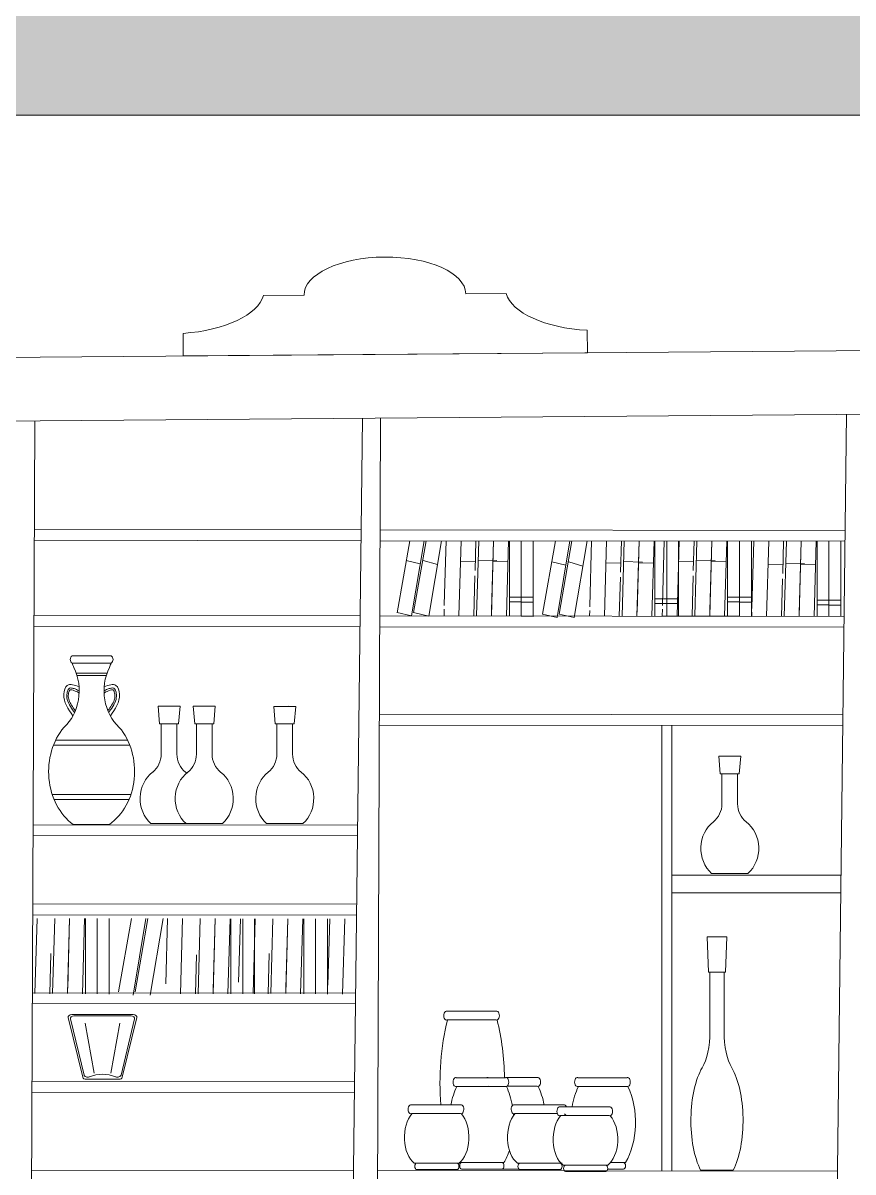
# Model space of a CAD drawing. Header units: centimetres. Extents: x 2280 to 32242, y -4577 to 2534.
# Drawn here: x 26258.1 to 26369, y -2954.7 to -2801.2 of the extents above; entities that cross this region are included whole.
import ezdxf

# ---------------------------------------------------------------- set-up
doc = ezdxf.new("R2010")
doc.units = ezdxf.units.CM
doc.layers.get('0').update_dxf_attribs({"lineweight": 15})
doc.layers.add('dim', color=40, linetype='Continuous', lineweight=0)
doc.layers.add('obiekty', color=22, linetype='Continuous', lineweight=5)

# ---------------------------------------------------------------- blocks, each defined once
blk = doc.blocks.new('ARCH_front_067')
for p, q in [((0.32, 0.512), (0.48, 0.512)), ((1.28, 0.512), (1.12, 0.512)), ((0, 0.192), (0, 0)), ((1.6, 0), (1.6, 0.192)), ((0, 0), (1.6, 0))]:
    blk.add_line(p, q)
for centre, radius, start, end in [((0.8, 0.512), 0.32, 0, 180), ((-0.0491, 0.5611), 0.3723, 277.5743, 352.4257), ((1.6491, 0.5611), 0.3723, 187.5743, 262.4257)]:
    blk.add_arc(centre, radius, start, end)
blk = doc.blocks.new('OBJE_bar_011')
for p, q in [((-0.0255, 0.2436), (-0.0218, 0.207)), ((-0.0218, 0.2436), (-0.0255, 0.2436)), ((-0.0218, 0.2436), (-0.0255, 0.2436)), ((-0.0218, 0.2436), (0.0019, 0.2436)), ((0.0218, 0.2436), (-0.0019, 0.2436)), ((0.0083, 0.2442), (0.0082, 0.2436)), ((0.0083, 0.2442), (0.0082, 0.2436)), ((0.0255, 0.2436), (0.0218, 0.207)), ((0.0218, 0.2436), (0.0255, 0.2436)), ((0.0218, 0.2436), (0.0255, 0.2436)), ((-0.0181, 0.207), (-0.0218, 0.207)), ((-0.0181, 0.207), (-0.0218, 0.207)), ((0, 0.207), (-0.0181, 0.207)), ((-0.0181, 0.207), (-0.0181, 0.1446)), ((0, 0.207), (0.0181, 0.207)), ((0.0181, 0.207), (0.0218, 0.207)), ((0.0181, 0.207), (0.0181, 0.1446)), ((0.0181, 0.207), (0.0218, 0.207)), ((0.0419, 0), (-0.0419, 0))]:
    blk.add_line(p, q)
for centre, radius, start, end in [((-0.0636, 0.1446), 0.0455, 304.4798, 0), ((0.0636, 0.1446), 0.0455, 180, 235.5202), ((0, 0.052), 0.0668, 124.4798, 231.1317), ((0, 0.052), 0.0668, 308.8683, 55.5202)]:
    blk.add_arc(centre, radius, start, end)
blk = doc.blocks.new('OBJE_bar_032')
for p, q in [((-0.0419, 0.3006), (0.0436, 0.3006)), ((-0.0419, 0.2874), (0.0436, 0.2874)), ((-0.0327, 0.2697), (0.0345, 0.2697)), ((-0.031, 0.2653), (0.0327, 0.2653)), ((-0.0775, 0.1501), (0.0793, 0.1501)), ((-0.0822, 0.1413), (0.084, 0.1413)), ((-0.0849, 0.053), (0.0863, 0.053)), ((-0.0808, 0.0442), (0.0822, 0.0442)), ((-0.0396, 0), (0.0396, 0))]:
    blk.add_line(p, q)
for centre, radius, start, end in [((-0.0381, 0.294), 0.00763, 119.7476, 240.2524), ((-0.1226, 0.2404), 0.0934, 24.9606, 30.1669), ((0.1244, 0.2404), 0.0934, 149.8331, 155.0394), ((0.0399, 0.294), 0.00763, 299.7476, 60.2524), ((-0.1064, 0.238), 0.0802, 305.8384, 31.4455), ((0.1082, 0.238), 0.0802, 148.5545, 234.1616), ((0.0169, 0.0941), 0.1097, 134.0716, 239.0299), ((-0.0141, 0.0945), 0.1087, 299.5996, 46.1578)]:
    blk.add_arc(centre, radius, start, end)
for points in [[(-0.0265, 0.2454), (-0.0522, 0.2477), (-0.0597, 0.2323), (-0.0399, 0.1938)], [(0.0283, 0.2454), (0.054, 0.2477), (0.0614, 0.2323), (0.0417, 0.1938)]]:
    blk.add_spline(points, degree=3)
for points, knots in [([(-0.0268, 0.2382), (-0.031, 0.2399), (-0.0332, 0.2407), (-0.0381, 0.2422), (-0.0406, 0.2428), (-0.0443, 0.2433), (-0.0456, 0.2432), (-0.0472, 0.2429), (-0.0477, 0.2427), (-0.0484, 0.2423), (-0.0487, 0.2421), (-0.0494, 0.2413), (-0.0498, 0.2408), (-0.0513, 0.2386), (-0.0522, 0.2362), (-0.0532, 0.2318), (-0.0533, 0.2299), (-0.0531, 0.2262), (-0.0528, 0.2244), (-0.051, 0.2185), (-0.0486, 0.2144), (-0.0423, 0.2061), (-0.0386, 0.2021), (-0.0364, 0.1997)], [0, 0, 0, 0, 0.460321, 0.460321, 1.062273, 1.062273, 1.547377, 1.547377, 1.868648, 1.868648, 2.117264, 2.117264, 2.365881, 2.365881, 3.032395, 3.032395, 3.577724, 3.577724, 4.123053, 4.123053, 5.381714, 5.381714, 6.533622, 6.533622, 6.533622, 6.533622]), ([(-0.0269, 0.2346), (-0.032, 0.2368), (-0.0342, 0.2376), (-0.0386, 0.2389), (-0.0407, 0.2394), (-0.0438, 0.2399), (-0.0448, 0.2399), (-0.0459, 0.2398), (-0.0462, 0.2397), (-0.0463, 0.2397), (-0.0464, 0.2396), (-0.0465, 0.2395), (-0.0467, 0.2394), (-0.0471, 0.2388), (-0.0474, 0.2385), (-0.0479, 0.2375), (-0.0482, 0.2369), (-0.049, 0.235), (-0.0495, 0.2334), (-0.05, 0.2304), (-0.05, 0.229), (-0.0498, 0.2262), (-0.0495, 0.2249), (-0.0486, 0.2221), (-0.048, 0.2207), (-0.0457, 0.2162), (-0.0436, 0.2131), (-0.0384, 0.2068), (-0.0354, 0.2036), (-0.0345, 0.2025)], [0, 0, 0, 0, 0.450917, 0.450917, 0.98865, 0.98865, 1.430592, 1.430592, 1.742574, 1.742574, 1.974566, 1.974566, 2.206558, 2.206558, 2.438551, 2.438551, 2.670543, 2.670543, 3.159544, 3.159544, 3.648545, 3.648545, 4.137546, 4.137546, 4.626547, 4.626547, 5.604548, 5.604548, 6.533622, 6.533622, 6.533622, 6.533622]), ([(0.0285, 0.2382), (0.0328, 0.2399), (0.035, 0.2407), (0.0398, 0.2422), (0.0423, 0.2428), (0.0461, 0.2433), (0.0474, 0.2432), (0.049, 0.2429), (0.0494, 0.2427), (0.0501, 0.2423), (0.0504, 0.2421), (0.0512, 0.2413), (0.0516, 0.2408), (0.053, 0.2386), (0.054, 0.2362), (0.0549, 0.2318), (0.0551, 0.2299), (0.0549, 0.2262), (0.0546, 0.2244), (0.0528, 0.2185), (0.0503, 0.2144), (0.044, 0.2061), (0.0403, 0.2021), (0.0381, 0.1997)], [0, 0, 0, 0, 0.460321, 0.460321, 1.062273, 1.062273, 1.547377, 1.547377, 1.868648, 1.868648, 2.117264, 2.117264, 2.365881, 2.365881, 3.032395, 3.032395, 3.577724, 3.577724, 4.123053, 4.123053, 5.381714, 5.381714, 6.533622, 6.533622, 6.533622, 6.533622]), ([(0.0286, 0.2346), (0.0338, 0.2368), (0.0359, 0.2376), (0.0403, 0.2389), (0.0425, 0.2394), (0.0455, 0.2399), (0.0466, 0.2399), (0.0477, 0.2398), (0.0479, 0.2397), (0.0481, 0.2397), (0.0481, 0.2396), (0.0483, 0.2395), (0.0484, 0.2394), (0.0489, 0.2388), (0.0492, 0.2385), (0.0497, 0.2375), (0.05, 0.2369), (0.0508, 0.235), (0.0512, 0.2334), (0.0517, 0.2304), (0.0517, 0.229), (0.0515, 0.2262), (0.0512, 0.2249), (0.0504, 0.2221), (0.0498, 0.2207), (0.0475, 0.2162), (0.0453, 0.2131), (0.0401, 0.2068), (0.0372, 0.2036), (0.0362, 0.2025)], [0, 0, 0, 0, 0.450917, 0.450917, 0.98865, 0.98865, 1.430592, 1.430592, 1.742574, 1.742574, 1.974566, 1.974566, 2.206558, 2.206558, 2.438551, 2.438551, 2.670543, 2.670543, 3.159544, 3.159544, 3.648545, 3.648545, 4.137546, 4.137546, 4.626547, 4.626547, 5.604548, 5.604548, 6.533622, 6.533622, 6.533622, 6.533622])]:
    blk.add_open_spline(points, degree=3, knots=knots)
blk = doc.blocks.new('OBJE_other_140')
for p, q in [((-0.0266, 0.004), (-0.0461, 0.1144)), ((-0.0249, 0.0079), (-0.0432, 0.112)), ((-0.0414, 0.12), (0.0414, 0.12)), ((-0.0385, 0.1176), (0.0385, 0.1176)), ((0.0249, 0.0079), (0.0432, 0.112)), ((0.0266, 0.004), (0.0461, 0.1144)), ((-0.0112, 0.0112), (-0.0233, 0.104)), ((0.0112, 0.0112), (0.0233, 0.104)), ((-0.0219, 0), (0.0219, 0))]:
    blk.add_line(p, q)
for centre, radius, start, end in [((-0.0414, 0.1152), 0.00478, 90, 190.015), ((-0.0385, 0.1128), 0.00478, 90, 190.015), ((0.0385, 0.1128), 0.00478, 349.985, 90), ((0.0414, 0.1152), 0.00478, 349.985, 90), ((-0.0219, 0.0048), 0.00478, 190.015, 270), ((-0.0202, 0.0088), 0.00478, 190.015, 300.9253), ((0, -0.0249), 0.0344, 59.0747, 120.9253), ((0.0202, 0.0088), 0.00478, 239.0747, 349.985), ((0.0219, 0.0048), 0.00478, 270, 349.985)]:
    blk.add_arc(centre, radius, start, end)
blk = doc.blocks.new('OBJE_other_097')
for p, q in [((0.0909, 0.3761), (0.2893, 0.3761)), ((0.0915, 0.3554), (0.2893, 0.3554)), ((-0.4368, 0.2178), (-0.2384, 0.2178)), ((-0.4363, 0.1971), (-0.2384, 0.1971)), ((-0.075, 0.2179), (0.0527, 0.2179)), ((-0.0744, 0.1972), (0.0477, 0.1972)), ((0.0533, 0.2178), (0.2517, 0.2178)), ((0.0539, 0.1971), (0.2517, 0.1971)), ((-0.3653, 0.1481), (-0.1669, 0.1481)), ((-0.1812, 0.1529), (0.0173, 0.1529)), ((0.2344, 0.1529), (0.4328, 0.1529)), ((-0.3648, 0.1274), (-0.1669, 0.1274)), ((-0.1555, 0.1322), (0.0173, 0.1322)), ((0.235, 0.1322), (0.4328, 0.1322)), ((-0.4306, 0.0154), (-0.3697, 0.0154)), ((-0.3591, 0.0095), (-0.1788, 0.0095)), ((-0.175, 0.0142), (0.0054, 0.0142)), ((0, 0), (0.1018, 0)), ((0.0595, 0.0154), (0.2398, 0.0154)), ((0.2406, 0.0142), (0.4209, 0.0142)), ((-0.4226, -0.0001), (-0.3587, -0.0001)), ((-0.3511, -0.006), (-0.1885, -0.006)), ((-0.167, -0.0013), (-0.0043, -0.0013)), ((0.0675, -0.0001), (0.2301, -0.0001)), ((0.2486, -0.0013), (0.4112, -0.0013))]:
    blk.add_line(p, q)
for centre, radius, start, end in [((0.0886, 0.3657), 0.0107, 77.4869, 285.7234), ((0.2916, 0.3657), 0.0107, 254.2766, 102.5131), ((0.4311, 0.208), 0.3739, 156.833, 178.4974), ((-0.0567, 0.208), 0.3741, 351.516, 23.1416), ((-0.3349, 0.1115), 0.1357, 141.0681, 225.1133), ((-0.4391, 0.2074), 0.0107, 77.4869, 285.7234), ((-0.346, 0.1115), 0.1357, 15.6476, 38.8951), ((-0.2361, 0.2074), 0.0107, 254.2766, 102.5131), ((0.027, 0.1116), 0.1357, 141.0681, 162.3212), ((-0.0773, 0.2075), 0.0107, 77.4869, 285.7234), ((0.1552, 0.1115), 0.1357, 141.0681, 162.9527), ((0.051, 0.2074), 0.0107, 77.4869, 285.7234), ((0.1258, 0.2075), 0.0107, 254.2766, 283.3464), ((0.1258, 0.2075), 0.0107, 74.98, 102.5131), ((0.1441, 0.1115), 0.1357, 17.7281, 38.8951), ((0.254, 0.2074), 0.0107, 254.2766, 102.5131), ((-0.3676, 0.1377), 0.0107, 77.4869, 285.7234), ((-0.1835, 0.1424), 0.0107, 77.4869, 147.7209), ((-0.1646, 0.1377), 0.0107, 254.2766, 102.5131), ((0.0196, 0.1424), 0.0107, 254.2766, 102.5131), ((0.2321, 0.1424), 0.0107, 77.4869, 285.7234), ((0.4351, 0.1424), 0.0107, 254.2766, 102.5131), ((-0.3317, 0.071), 0.0674, 123.589, 245.9295), ((-0.1475, 0.0757), 0.0674, 123.589, 129.8457), ((-0.2062, 0.071), 0.0673, 294.0565, 56.3667), ((-0.0221, 0.0757), 0.0673, 294.0565, 56.3667), ((0.1552, 0.1115), 0.1357, 171.3825, 173.0907), ((0.2681, 0.0757), 0.0674, 123.589, 245.9295), ((0.3935, 0.0757), 0.0673, 294.0565, 56.3667), ((0.1552, 0.1115), 0.1357, 209.7653, 225.1133), ((-0.4226, 0.0076), 0.00776, 90, 270), ((-0.3511, 0.0017), 0.00776, 90, 270), ((-0.1885, 0.0017), 0.00776, 270, 90), ((-0.167, 0.0064), 0.00776, 90, 270), ((-0.0043, 0.0064), 0.00776, 270, 90), ((0.0675, 0.0076), 0.00776, 90, 270), ((0.2301, 0.0076), 0.00776, 270, 90), ((0.2486, 0.0064), 0.00776, 90, 270), ((0.4112, 0.0064), 0.00776, 270, 90)]:
    blk.add_arc(centre, radius, start, end)

msp = doc.modelspace()

# ---------------------------------------------------------------- hatches: boundary and pattern name
at = {"layer": 'dim'}
h = msp.add_hatch(color=7, dxfattribs=at)
h.dxf.hatch_style = 1
edge = h.paths.add_edge_path()
edge.add_line((26464.449, -2758.987), (26526.237, -2820.144))
edge.add_line((26526.237, -2820.144), (26526.237, -2793.963))
edge.add_line((26526.237, -2793.963), (26500.585, -2768.102))
edge.add_spline(control_points=[(26500.585, -2768.102), (26499.378, -2767.74), (26498.6, -2767.687), (26498.202, -2767.906)], knot_values=[35.6732869, 35.6732869, 35.6732869, 35.6732869, 41.147763, 41.147763, 41.147763, 41.147763], degree=3, periodic=0)
edge.add_spline(control_points=[(26498.202, -2767.906), (26498.119, -2767.991), (26498.037, -2768.075), (26497.954, -2768.159)], knot_values=[0, 0, 0, 0, 0.3014074, 0.3014074, 0.3014074, 0.3014074], degree=3, periodic=0)
edge.add_spline(control_points=[(26497.954, -2768.159), (26498.007, -2768.053), (26498.089, -2767.969), (26498.202, -2767.906)], knot_values=[41.147763, 41.147763, 41.147763, 41.147763, 42.7049355, 42.7049355, 42.7049355, 42.7049355], degree=3, periodic=0)
edge.add_spline(control_points=[(26500.585, -2768.102), (26499.378, -2767.74), (26498.6, -2767.687), (26498.202, -2767.906)], knot_values=[35.6732869, 35.6732869, 35.6732869, 35.6732869, 41.147763, 41.147763, 41.147763, 41.147763], degree=3, periodic=0)
edge.add_spline(control_points=[(26498.202, -2767.906), (26498.57, -2767.532), (26498.935, -2767.157), (26499.28, -2766.787)], knot_values=[0.3014074, 0.3014074, 0.3014074, 0.3014074, 1.6425068, 1.6425068, 1.6425068, 1.6425068], degree=3, periodic=0)
edge.add_line((26499.28, -2766.787), (26478.191, -2745.525))
edge.add_spline(control_points=[(26478.191, -2745.525), (26477.196, -2745.262), (26476.538, -2745.24), (26476.182, -2745.436)], knot_values=[36.26063, 36.26063, 36.26063, 36.26063, 41.147763, 41.147763, 41.147763, 41.147763], degree=3, periodic=0)
edge.add_spline(control_points=[(26476.182, -2745.436), (26476.1, -2745.52), (26476.017, -2745.604), (26475.934, -2745.689)], knot_values=[0, 0, 0, 0, 0.3014074, 0.3014074, 0.3014074, 0.3014074], degree=3, periodic=0)
edge.add_spline(control_points=[(26475.934, -2745.689), (26475.987, -2745.583), (26476.069, -2745.498), (26476.182, -2745.436)], knot_values=[41.147763, 41.147763, 41.147763, 41.147763, 42.7049355, 42.7049355, 42.7049355, 42.7049355], degree=3, periodic=0)
edge.add_spline(control_points=[(26478.191, -2745.525), (26477.196, -2745.262), (26476.538, -2745.24), (26476.182, -2745.436)], knot_values=[36.26063, 36.26063, 36.26063, 36.26063, 41.147763, 41.147763, 41.147763, 41.147763], degree=3, periodic=0)
edge.add_spline(control_points=[(26476.182, -2745.436), (26476.504, -2745.108), (26476.823, -2744.781), (26477.13, -2744.455)], knot_values=[0.3014074, 0.3014074, 0.3014074, 0.3014074, 1.4747718, 1.4747718, 1.4747718, 1.4747718], degree=3, periodic=0)
edge.add_line((26477.13, -2744.455), (26434.971, -2701.952))
edge.add_spline(control_points=[(26434.971, -2701.952), (26433.764, -2701.591), (26432.986, -2701.538), (26432.588, -2701.757)], knot_values=[35.6732869, 35.6732869, 35.6732869, 35.6732869, 41.147763, 41.147763, 41.147763, 41.147763], degree=3, periodic=0)
edge.add_spline(control_points=[(26432.588, -2701.757), (26432.506, -2701.841), (26432.423, -2701.926), (26432.34, -2702.01)], knot_values=[0, 0, 0, 0, 0.3014074, 0.3014074, 0.3014074, 0.3014074], degree=3, periodic=0)
edge.add_spline(control_points=[(26432.34, -2702.01), (26432.393, -2701.904), (26432.475, -2701.82), (26432.588, -2701.757)], knot_values=[41.147763, 41.147763, 41.147763, 41.147763, 42.7049355, 42.7049355, 42.7049355, 42.7049355], degree=3, periodic=0)
edge.add_spline(control_points=[(26434.971, -2701.952), (26433.764, -2701.591), (26432.986, -2701.538), (26432.588, -2701.757)], knot_values=[35.6732869, 35.6732869, 35.6732869, 35.6732869, 41.147763, 41.147763, 41.147763, 41.147763], degree=3, periodic=0)
edge.add_spline(control_points=[(26432.588, -2701.757), (26432.956, -2701.382), (26433.321, -2701.008), (26433.667, -2700.637)], knot_values=[0.3014074, 0.3014074, 0.3014074, 0.3014074, 1.6425068, 1.6425068, 1.6425068, 1.6425068], degree=3, periodic=0)
edge.add_line((26433.667, -2700.637), (26412.577, -2679.376))
edge.add_spline(control_points=[(26412.577, -2679.376), (26411.582, -2679.112), (26410.924, -2679.091), (26410.568, -2679.287)], knot_values=[36.26063, 36.26063, 36.26063, 36.26063, 41.147763, 41.147763, 41.147763, 41.147763], degree=3, periodic=0)
edge.add_spline(control_points=[(26410.568, -2679.287), (26410.486, -2679.371), (26410.403, -2679.455), (26410.32, -2679.539)], knot_values=[0, 0, 0, 0, 0.3014074, 0.3014074, 0.3014074, 0.3014074], degree=3, periodic=0)
edge.add_spline(control_points=[(26410.32, -2679.539), (26410.373, -2679.434), (26410.455, -2679.349), (26410.568, -2679.287)], knot_values=[41.147763, 41.147763, 41.147763, 41.147763, 42.7049355, 42.7049355, 42.7049355, 42.7049355], degree=3, periodic=0)
edge.add_spline(control_points=[(26412.577, -2679.376), (26411.582, -2679.112), (26410.924, -2679.091), (26410.568, -2679.287)], knot_values=[36.26063, 36.26063, 36.26063, 36.26063, 41.147763, 41.147763, 41.147763, 41.147763], degree=3, periodic=0)
edge.add_spline(control_points=[(26410.568, -2679.287), (26410.89, -2678.959), (26411.21, -2678.631), (26411.516, -2678.306)], knot_values=[0.3014074, 0.3014074, 0.3014074, 0.3014074, 1.4747718, 1.4747718, 1.4747718, 1.4747718], degree=3, periodic=0)
edge.add_line((26411.516, -2678.306), (26390.202, -2656.819))
edge.add_spline(control_points=[(26390.202, -2656.819), (26389.403, -2656.64), (26388.86, -2656.645), (26388.549, -2656.816)], knot_values=[36.8672683, 36.8672683, 36.8672683, 36.8672683, 41.147763, 41.147763, 41.147763, 41.147763], degree=3, periodic=0)
edge.add_spline(control_points=[(26388.549, -2656.816), (26388.466, -2656.9), (26388.383, -2656.985), (26388.3, -2657.069)], knot_values=[0, 0, 0, 0, 0.3014074, 0.3014074, 0.3014074, 0.3014074], degree=3, periodic=0)
edge.add_spline(control_points=[(26388.3, -2657.069), (26388.353, -2656.963), (26388.435, -2656.879), (26388.549, -2656.816)], knot_values=[41.147763, 41.147763, 41.147763, 41.147763, 42.7049355, 42.7049355, 42.7049355, 42.7049355], degree=3, periodic=0)
edge.add_spline(control_points=[(26388.549, -2656.816), (26388.86, -2656.645), (26389.403, -2656.64), (26390.202, -2656.819)], knot_values=[36.8672683, 36.8672683, 36.8672683, 36.8672683, 41.147763, 41.147763, 41.147763, 41.147763], degree=3, periodic=0)
edge.add_spline(control_points=[(26388.549, -2656.816), (26388.825, -2656.535), (26389.099, -2656.254), (26389.365, -2655.974)], knot_values=[0.3014074, 0.3014074, 0.3014074, 0.3014074, 1.3081742, 1.3081742, 1.3081742, 1.3081742], degree=3, periodic=0)
edge.add_line((26389.365, -2655.974), (26367.847, -2634.281))
edge.add_spline(control_points=[(26367.847, -2634.281), (26367.229, -2634.174), (26366.794, -2634.199), (26366.529, -2634.346)], knot_values=[37.4949543, 37.4949543, 37.4949543, 37.4949543, 41.147763, 41.147763, 41.147763, 41.147763], degree=3, periodic=0)
edge.add_spline(control_points=[(26366.529, -2634.346), (26366.446, -2634.43), (26366.363, -2634.514), (26366.28, -2634.598)], knot_values=[0, 0, 0, 0, 0.3014074, 0.3014074, 0.3014074, 0.3014074], degree=3, periodic=0)
edge.add_spline(control_points=[(26366.28, -2634.598), (26366.333, -2634.493), (26366.416, -2634.408), (26366.529, -2634.346)], knot_values=[41.147763, 41.147763, 41.147763, 41.147763, 42.7049355, 42.7049355, 42.7049355, 42.7049355], degree=3, periodic=0)
edge.add_line((26367.067, -2633.494), (26345.514, -2611.766))
edge.add_spline(control_points=[(26345.514, -2611.766), (26345.06, -2611.717), (26344.727, -2611.755), (26344.509, -2611.875)], knot_values=[38.145716, 38.145716, 38.145716, 38.145716, 41.147763, 41.147763, 41.147763, 41.147763], degree=3, periodic=0)
edge.add_spline(control_points=[(26344.509, -2611.875), (26344.426, -2611.959), (26344.343, -2612.044), (26344.26, -2612.128)], knot_values=[0, 0, 0, 0, 0.3014074, 0.3014074, 0.3014074, 0.3014074], degree=3, periodic=0)
edge.add_spline(control_points=[(26344.26, -2612.128), (26344.313, -2612.022), (26344.396, -2611.938), (26344.509, -2611.875)], knot_values=[41.147763, 41.147763, 41.147763, 41.147763, 42.7049355, 42.7049355, 42.7049355, 42.7049355], degree=3, periodic=0)
edge.add_line((26344.934, -2611.181), (26323.206, -2589.275))
edge.add_spline(control_points=[(26323.206, -2589.275), (26322.896, -2589.268), (26322.658, -2589.311), (26322.489, -2589.405)], knot_values=[38.8219214, 38.8219214, 38.8219214, 38.8219214, 41.147763, 41.147763, 41.147763, 41.147763], degree=3, periodic=0)
edge.add_spline(control_points=[(26322.489, -2589.405), (26322.406, -2589.489), (26322.323, -2589.573), (26322.241, -2589.657)], knot_values=[0, 0, 0, 0, 0.3014074, 0.3014074, 0.3014074, 0.3014074], degree=3, periodic=0)
edge.add_spline(control_points=[(26322.241, -2589.657), (26322.293, -2589.552), (26322.376, -2589.467), (26322.489, -2589.405)], knot_values=[41.147763, 41.147763, 41.147763, 41.147763, 42.7049355, 42.7049355, 42.7049355, 42.7049355], degree=3, periodic=0)
edge.add_line((26322.802, -2588.869), (26300.924, -2566.812))
edge.add_spline(control_points=[(26300.924, -2566.812), (26300.738, -2566.828), (26300.587, -2566.869), (26300.469, -2566.934)], knot_values=[39.5263627, 39.5263627, 39.5263627, 39.5263627, 41.147763, 41.147763, 41.147763, 41.147763], degree=3, periodic=0)
edge.add_spline(control_points=[(26300.469, -2566.934), (26300.386, -2567.018), (26300.304, -2567.103), (26300.221, -2567.187)], knot_values=[0, 0, 0, 0, 0.3014074, 0.3014074, 0.3014074, 0.3014074], degree=3, periodic=0)
edge.add_spline(control_points=[(26300.221, -2567.187), (26300.274, -2567.081), (26300.356, -2566.997), (26300.469, -2566.934)], knot_values=[41.147763, 41.147763, 41.147763, 41.147763, 42.7049355, 42.7049355, 42.7049355, 42.7049355], degree=3, periodic=0)
edge.add_line((26300.67, -2566.556), (26278.672, -2544.379))
edge.add_spline(control_points=[(26278.672, -2544.379), (26278.588, -2544.4), (26278.514, -2544.428), (26278.449, -2544.464)], knot_values=[40.2623707, 40.2623707, 40.2623707, 40.2623707, 41.147763, 41.147763, 41.147763, 41.147763], degree=3, periodic=0)
edge.add_spline(control_points=[(26278.449, -2544.464), (26278.367, -2544.548), (26278.284, -2544.632), (26278.201, -2544.716)], knot_values=[0, 0, 0, 0, 0.3014074, 0.3014074, 0.3014074, 0.3014074], degree=3, periodic=0)
edge.add_spline(control_points=[(26278.201, -2544.716), (26278.254, -2544.611), (26278.336, -2544.526), (26278.449, -2544.464)], knot_values=[41.147763, 41.147763, 41.147763, 41.147763, 42.7049355, 42.7049355, 42.7049355, 42.7049355], degree=3, periodic=0)
edge.add_line((26278.538, -2544.243), (26256.455, -2521.98))
edge.add_spline(control_points=[(26256.455, -2521.98), (26256.446, -2521.984), (26256.438, -2521.989), (26256.429, -2521.993)], knot_values=[41.0339707, 41.0339707, 41.0339707, 41.0339707, 41.147763, 41.147763, 41.147763, 41.147763], degree=3, periodic=0)
edge.add_spline(control_points=[(26256.429, -2521.993), (26256.347, -2522.077), (26256.264, -2522.162), (26256.181, -2522.246)], knot_values=[0, 0, 0, 0, 0.3014074, 0.3014074, 0.3014074, 0.3014074], degree=3, periodic=0)
edge.add_spline(control_points=[(26256.181, -2522.246), (26256.234, -2522.14), (26256.316, -2522.056), (26256.429, -2521.993)], knot_values=[41.147763, 41.147763, 41.147763, 41.147763, 42.7049355, 42.7049355, 42.7049355, 42.7049355], degree=3, periodic=0)
edge.add_line((26256.406, -2521.93), (26234.295, -2499.639))
edge.add_spline(control_points=[(26234.295, -2499.639), (26234.25, -2499.685), (26234.206, -2499.73), (26234.161, -2499.775)], knot_values=[0, 0, 0, 0, 0.1622916, 0.1622916, 0.1622916, 0.1622916], degree=3, periodic=0)
edge.add_spline(control_points=[(26234.161, -2499.775), (26234.19, -2499.717), (26234.228, -2499.665), (26234.276, -2499.62)], knot_values=[41.8461019, 41.8461019, 41.8461019, 41.8461019, 42.7049355, 42.7049355, 42.7049355, 42.7049355], degree=3, periodic=0)
edge.add_line((26234.264, -2499.608), (26207.186, -2472.309))
edge.add_line((26207.186, -2472.309), (26050.95, -2564.916))
edge.add_spline(control_points=[(26050.95, -2564.916), (26050.963, -2564.94), (26050.976, -2564.964), (26050.99, -2564.989)], knot_values=[0.3014074, 0.3014074, 0.3014074, 0.3014074, 0.3722824, 0.3722824, 0.3722824, 0.3722824], degree=3, periodic=0)
edge.add_spline(control_points=[(26050.99, -2564.989), (26051.082, -2565.079), (26051.138, -2565.183), (26051.16, -2565.299)], knot_values=[41.147763, 41.147763, 41.147763, 41.147763, 42.7049355, 42.7049355, 42.7049355, 42.7049355], degree=3, periodic=0)
edge.add_spline(control_points=[(26077.736, -2549.039), (26077.042, -2548.828), (26075.29, -2548.795), (26069.345, -2549.616), (26063.555, -2556.386), (26046.027, -2555.581), (26049.899, -2562.998), (26050.95, -2564.916)], knot_values=[0.3722824, 0.3722824, 0.3722824, 0.3722824, 6.1734357, 8.7691538, 17.1507536, 33.5478284, 39.13485, 39.13485, 39.13485, 39.13485], degree=3, periodic=0)
edge.add_spline(control_points=[(26050.99, -2564.989), (26050.969, -2564.969), (26050.948, -2564.949), (26050.924, -2564.931)], knot_values=[40.8065506, 40.8065506, 40.8065506, 40.8065506, 41.147763, 41.147763, 41.147763, 41.147763], degree=3, periodic=0)
edge.add_line((26050.924, -2564.931), (26023.876, -2580.963))
edge.add_line((26023.876, -2580.963), (26019.679, -2580.963))
edge.add_line((26019.679, -2580.963), (25652.254, -2580.963))
edge.add_line((25652.254, -2580.963), (25652.254, -2594.287))
edge.add_line((25652.254, -2594.287), (25660.813, -2594.287))
edge.add_line((25660.813, -2594.287), (25659.894, -2658.375))
edge.add_line((25659.894, -2658.375), (25673.922, -2658.249))
edge.add_line((25673.922, -2658.249), (25674.962, -2594.287))
edge.add_line((25674.962, -2594.287), (25964.152, -2594.287))
edge.add_line((25964.152, -2594.287), (25964.152, -2672.966))
edge.add_line((25964.152, -2672.966), (25982.545, -2672.966))
edge.add_line((25982.545, -2672.966), (25982.545, -2594.287))
edge.add_line((25982.545, -2594.287), (26298.05, -2594.287))
edge.add_line((26298.05, -2594.287), (26434.533, -2729.376))
edge.add_line((26434.533, -2729.376), (26434.463, -2793.963))
edge.add_line((26434.463, -2793.963), (26110.013, -2793.963))
edge.add_line((26110.013, -2793.963), (26109.044, -2794.492))
edge.add_line((26109.044, -2794.492), (26108.559, -2795.02))
edge.add_line((26108.559, -2795.02), (26106.943, -2795.02))
edge.add_line((26106.943, -2795.02), (26106.459, -2795.285))
edge.add_line((26106.459, -2795.285), (26090.788, -2795.285))
edge.add_line((26090.788, -2795.285), (26090.788, -2793.963))
edge.add_line((26090.788, -2793.963), (26087.153, -2793.963))
edge.add_line((26087.153, -2793.963), (26087.107, -2794.187))
edge.add_line((26087.107, -2794.187), (26086.623, -2794.187))
edge.add_line((26086.623, -2794.187), (26085.815, -2794.451))
edge.add_line((26085.815, -2794.451), (26084.523, -2794.451))
edge.add_line((26084.523, -2794.451), (26083.796, -2795.244))
edge.add_line((26083.796, -2795.244), (26079.353, -2795.244))
edge.add_line((26079.353, -2795.244), (25988.468, -2794.958))
edge.add_line((25988.468, -2794.958), (25988.582, -2795.02))
edge.add_line((25988.582, -2795.02), (25986.966, -2795.02))
edge.add_line((25986.966, -2795.02), (25671.717, -2793.963))
edge.add_line((25671.717, -2793.963), (25673.408, -2689.896))
edge.add_line((25673.408, -2689.896), (25659.442, -2689.896))
edge.add_line((25659.442, -2689.896), (25657.95, -2793.963))
edge.add_line((25657.95, -2793.963), (25618.694, -2821.127))
edge.add_line((25618.694, -2821.127), (25631.221, -2826.273))
edge.add_line((25631.221, -2826.273), (25679.875, -2813.518))
edge.add_line((25679.875, -2813.518), (25767.679, -2813.518))
edge.add_line((25767.679, -2813.518), (25767.679, -2838.592))
edge.add_line((25767.679, -2838.592), (25787.695, -2838.592))
edge.add_line((25787.695, -2838.592), (25787.695, -2813.518))
edge.add_line((25787.695, -2813.518), (25964.152, -2813.518))
edge.add_line((25964.152, -2813.518), (25964.152, -3023.963))
edge.add_line((25964.152, -3023.963), (25817.679, -3023.963))
edge.add_line((25817.679, -3023.963), (25647.245, -3023.963))
edge.add_line((25647.245, -3023.963), (25656.188, -3039.51))
edge.add_line((25656.188, -3039.51), (25623.849, -3063.258))
edge.add_line((25623.849, -3063.258), (25647.608, -3063.258))
edge.add_line((25647.608, -3063.258), (25771.419, -3052.333))
edge.add_line((25771.419, -3052.333), (25818.252, -3052.19))
edge.add_line((25818.252, -3052.19), (25844.501, -3067.931))
edge.add_line((25844.501, -3067.931), (25926.829, -3073.724))
edge.add_line((25926.829, -3073.724), (26030.55, -3059.79))
edge.add_line((26030.55, -3059.79), (26124.773, -3059.79))
edge.add_line((26124.773, -3059.79), (26174.502, -3048.018))
edge.add_line((26174.502, -3048.018), (26281.158, -3069.6))
edge.add_line((26281.158, -3069.6), (26392.12, -3080.193))
edge.add_line((26392.12, -3080.193), (26463.991, -3024.32))
edge.add_spline(control_points=[(26463.991, -3024.319), (26464.144, -3024.15), (26464.296, -3023.98), (26464.449, -3023.811)], knot_values=[0.4112903, 0.4112903, 0.4112903, 0.4112903, 1.0956776, 1.0956776, 1.0956776, 1.0956776], degree=3, periodic=0)
edge.add_line((26464.449, -3023.811), (26464.449, -2758.987))
edge = h.paths.add_edge_path(flags=16)
edge.add_line((26434.214, -3023.963), (26104.525, -3023.963))
edge.add_ellipse((26102.721, -3017.372), major_axis=(-0.725, 7.876), ratio=0.2868515, start_angle=184.02472, end_angle=211.71696, ccw=False)
edge.add_ellipse((26102.721, -3017.372), major_axis=(-0.725, 7.876), ratio=0.2868515, start_angle=145.25998, end_angle=184.02472)
edge.add_ellipse((26103.138, -3024.39), major_axis=(1.182, 0.109), ratio=0.7696304, start_angle=239.48148, end_angle=289.01185, ccw=False)
edge.add_spline(control_points=[(26101.668, -3023.963), (26101.733, -3024.093), (26101.8, -3024.216), (26101.929, -3024.435), (26101.992, -3024.533), (26102.119, -3024.715), (26102.184, -3024.8), (26102.272, -3024.905), (26102.294, -3024.931), (26102.316, -3024.956)], knot_values=[2.5119218, 2.5119218, 2.5119218, 2.5119218, 2.5965403, 2.5965403, 2.6733802, 2.6733802, 2.7502201, 2.7502201, 2.7760963, 2.7760963, 2.7760963, 2.7760963], degree=3, periodic=0)
edge.add_ellipse((26096.606, -3047.974), major_axis=(30.002, 2.76), ratio=0.7696304, start_angle=75.00568, end_angle=78.29371)
edge.add_ellipse((26100.347, -3024.698), major_axis=(0.305, 0.028), ratio=0.7696304, start_angle=224.43926, end_angle=326.59054, ccw=False)
edge.add_ellipse((26101.916, -3022.482), major_axis=(3.494, 0.321), ratio=0.7696304, start_angle=218.80511, end_angle=229.56298)
edge.add_ellipse((26098.529, -3028.511), major_axis=(4.984, 0.458), ratio=0.7696304, start_angle=70.77036, end_angle=86.68711)
edge.add_ellipse((26101.612, -2996.533), major_axis=(36.307, 3.34), ratio=0.7696304, start_angle=255.08725, end_angle=260.99071, ccw=False)
edge.add_ellipse((26093.122, -3033.832), major_axis=(12.22, 1.124), ratio=0.7696304, start_angle=78.30504, end_angle=82.81064)
edge.add_ellipse((26093.47, -3024.152), major_axis=(0.43, 0.04), ratio=0.7696304, start_angle=224.289, end_angle=314.5377, ccw=False)
edge.add_ellipse((26102.716, -3019.512), major_axis=(11.175, 1.028), ratio=0.7696304, start_angle=204.10628, end_angle=206.91218, ccw=False)
edge.add_ellipse((26092.513, -3019.772), major_axis=(5.935, 0.546), ratio=0.7696304, start_angle=260.60951, end_angle=271.70466, ccw=False)
edge.add_ellipse((26093.35, -3008.332), major_axis=(20.692, 1.903), ratio=0.7696304, start_angle=251.89284, end_angle=262.10512, ccw=False)
edge.add_ellipse((26086.848, -3032.513), major_axis=(10.946, 1.007), ratio=0.7696304, start_angle=78.2841, end_angle=85.44058)
edge.add_line((26086.945, -3024.036), (26086.364, -3024.089))
edge.add_ellipse((26108.09, -3017.137), major_axis=(23.07, 2.122), ratio=0.7696304, start_angle=179.17263, end_angle=195.62568)
edge.add_line((26086.313, -3023.963), (26044.001, -3023.963))
edge.add_line((26044.001, -3023.963), (26044.001, -3024.014))
edge.add_line((26044.001, -3024.014), (26038.534, -3024.009))
edge.add_line((26038.534, -3024.009), (25982.545, -3023.963))
edge.add_line((25982.545, -3023.963), (25982.545, -2933.963))
edge.add_line((25982.545, -2933.963), (25982.545, -2813.518))
edge.add_line((25982.545, -2813.518), (26434.442, -2813.518))
edge.add_line((26434.442, -2813.518), (26434.214, -3023.963))
h.paths.add_polyline_path([(26431.179, -3017.562), (26369.882, -3017.574), (26370.58, -2853.479), (26368.125, -2853.498), (26366.181, -3017.575), (26305.203, -3017.586), (26305.347, -2983.517), (26301.921, -2983.513), (26301.518, -3017.587), (26259.005, -3017.595), (26259.7, -2854.364), (26257.27, -2854.383), (26255.336, -3017.596), (26198.642, -3017.606), (26199.933, -2854.841), (26431.179, -2852.995)], flags=0)
h.paths.add_polyline_path([(26404.312, -2949.447), (26402.361, -2951.053), (26400.352, -2951.11), (26397.598, -2950.651), (26396.574, -2949.387), (26396.966, -2949.275), (26398.516, -2950.307), (26399.95, -2950.651), (26401.213, -2950.651), (26402.475, -2950.25), (26403.68, -2949.447)], flags=0)
edge = h.paths.add_edge_path(flags=17)
edge.add_spline(control_points=[(26077.736, -2549.039), (26077.042, -2548.828), (26075.29, -2548.795), (26069.345, -2549.616), (26063.555, -2556.386), (26046.027, -2555.581), (26049.899, -2562.998), (26050.95, -2564.916)], knot_values=[0.3722824, 0.3722824, 0.3722824, 0.3722824, 6.1734357, 8.7691538, 17.1507536, 33.5478284, 39.13485, 39.13485, 39.13485, 39.13485], degree=3, periodic=0)
edge.add_line((26050.95, -2564.916), (26077.736, -2549.039))
h.paths.add_polyline_path([(26194.119, -2508.711), (26112.304, -2557.205), (26112.304, -2580.963), (26194.119, -2580.963)], flags=16)
h.paths.add_polyline_path([(26112.304, -2557.205), (26072.221, -2580.963), (26112.304, -2580.963)], flags=16)
h.paths.add_polyline_path([(26205.047, -2502.233), (26194.119, -2508.711), (26194.119, -2580.963), (26284.589, -2580.963)], flags=16)

# ---------------------------------------------------------------- linework, layer by layer
for p, q in [((26434.442, -2813.518), (25982.545, -2813.518)), ((26194.119, -2846.397), (26434.409, -2844.479)), ((26194.119, -2854.887), (26434.399, -2852.969)), ((26305.898, -2853.995), (26305.175, -3023.963)), ((26368.125, -2853.498), (26366.106, -3023.963)), ((26259.7, -2854.364), (26258.978, -3023.963)), ((26303.455, -2854.014), (26301.442, -3023.963)), ((26259.638, -2868.894), (26303.278, -2868.939)), ((26305.835, -2868.942), (26367.941, -2869.007)), ((26259.632, -2870.337), (26303.261, -2870.382)), ((26305.828, -2870.385), (26367.924, -2870.449)), ((26259.589, -2880.391), (26303.142, -2880.436)), ((26305.786, -2880.439), (26367.805, -2880.504)), ((26259.583, -2881.834), (26303.125, -2881.879)), ((26305.78, -2881.882), (26367.788, -2881.946)), ((26305.73, -2893.569), (26367.649, -2893.634)), ((26305.724, -2895.012), (26367.632, -2895.076)), ((26343.464, -2895.051), (26343.464, -2954.587)), ((26344.777, -2895.052), (26344.777, -2954.588)), ((26259.47, -2908.339), (26302.811, -2908.384)), ((26259.464, -2909.782), (26302.794, -2909.827)), ((26344.777, -2915.06), (26367.396, -2915.06)), ((26344.777, -2917.417), (26367.368, -2917.417)), ((26259.425, -2918.925), (26302.686, -2918.97)), ((26259.419, -2920.368), (26302.669, -2920.413)), ((26259.368, -2932.226), (26302.528, -2932.271)), ((26259.375, -2930.783), (26302.545, -2930.828)), ((26259.324, -2942.642), (26302.405, -2942.687)), ((26259.318, -2944.085), (26302.388, -2944.129)), ((26259.274, -2954.499), (26302.264, -2954.544)), ((26305.471, -2954.547), (26366.927, -2954.611))]:
    msp.add_line(p, q, dxfattribs=at)
at = {"layer": 'obiekty'}
for p, q in [((26308.083, -2880.01), (26309.776, -2870.389)), ((26310.025, -2880.433), (26311.697, -2870.391)), ((26310.293, -2879.985), (26311.98, -2870.391)), ((26312.329, -2880.456), (26314.026, -2870.393)), ((26314.402, -2878.91), (26314.64, -2870.394)), ((26316.35, -2880.433), (26316.631, -2870.396)), ((26316.35, -2880.433), (26316.631, -2870.396)), ((26316.35, -2880.433), (26316.631, -2870.396)), ((26318.51, -2874.376), (26318.621, -2870.398)), ((26318.711, -2880.406), (26318.991, -2870.398)), ((26320.701, -2880.433), (26320.982, -2870.4)), ((26320.721, -2879.711), (26320.982, -2870.4)), ((26320.721, -2879.711), (26320.982, -2870.4)), ((26322.691, -2880.46), (26322.972, -2870.403)), ((26323.098, -2870.403), (26323.098, -2880.474)), ((26324.681, -2880.486), (26324.681, -2870.404)), ((26324.681, -2870.404), (26324.681, -2880.486)), ((26326.264, -2880.499), (26326.264, -2870.406)), ((26327.515, -2880.212), (26329.239, -2870.409)), ((26329.456, -2880.635), (26331.159, -2870.411)), ((26329.724, -2880.187), (26331.443, -2870.411)), ((26331.761, -2880.658), (26333.488, -2870.413)), ((26333.833, -2879.113), (26334.076, -2870.414)), ((26335.786, -2880.47), (26336.067, -2870.416)), ((26335.786, -2880.47), (26336.067, -2870.416)), ((26335.786, -2880.47), (26336.067, -2870.416)), ((26337.941, -2874.578), (26338.058, -2870.418)), ((26338.146, -2880.473), (26338.427, -2870.419)), ((26340.137, -2880.475), (26340.418, -2870.421)), ((26340.153, -2879.913), (26340.418, -2870.421)), ((26340.153, -2879.913), (26340.418, -2870.421)), ((26342.128, -2880.477), (26342.409, -2870.423)), ((26342.529, -2870.423), (26342.529, -2880.477)), ((26343.549, -2878.91), (26343.786, -2870.424)), ((26344.112, -2880.479), (26344.112, -2870.425)), ((26344.112, -2870.425), (26344.112, -2880.479)), ((26345.497, -2880.433), (26345.777, -2870.426)), ((26345.497, -2880.433), (26345.777, -2870.426)), ((26345.497, -2880.433), (26345.777, -2870.426)), ((26345.695, -2880.481), (26345.695, -2870.426)), ((26347.657, -2874.376), (26347.767, -2870.428)), ((26347.858, -2880.406), (26348.137, -2870.429)), ((26349.848, -2880.433), (26350.128, -2870.431)), ((26349.868, -2879.711), (26350.128, -2870.431)), ((26349.868, -2879.711), (26350.128, -2870.431)), ((26351.838, -2880.46), (26352.118, -2870.433)), ((26352.245, -2870.433), (26352.245, -2880.474)), ((26353.828, -2880.486), (26353.828, -2870.435)), ((26353.828, -2870.435), (26353.828, -2880.486)), ((26355.411, -2880.499), (26355.411, -2870.436)), ((26355.491, -2879.315), (26355.739, -2870.437)), ((26357.449, -2880.493), (26357.73, -2870.439)), ((26357.449, -2880.493), (26357.73, -2870.439)), ((26357.449, -2880.493), (26357.73, -2870.439)), ((26359.599, -2874.781), (26359.72, -2870.441)), ((26359.809, -2880.495), (26360.09, -2870.441)), ((26361.8, -2880.498), (26362.081, -2870.443)), ((26361.81, -2880.116), (26362.081, -2870.443)), ((26361.81, -2880.116), (26362.081, -2870.443)), ((26363.79, -2880.5), (26364.071, -2870.445)), ((26364.187, -2870.445), (26364.187, -2880.5)), ((26365.77, -2880.502), (26365.77, -2870.447)), ((26365.77, -2870.447), (26365.77, -2880.502)), ((26367.353, -2880.503), (26367.353, -2870.449)), ((26311.186, -2873.458), (26309.312, -2873.025)), ((26313.491, -2873.567), (26311.594, -2873.011)), ((26318.544, -2873.179), (26316.554, -2873.127)), ((26321.427, -2873.04), (26318.919, -2872.975)), ((26322.895, -2873.179), (26320.906, -2873.127)), ((26330.618, -2873.661), (26328.743, -2873.227)), ((26332.922, -2873.77), (26331.025, -2873.213)), ((26337.975, -2873.381), (26335.986, -2873.329)), ((26340.858, -2873.242), (26338.35, -2873.177)), ((26342.326, -2873.381), (26340.337, -2873.329)), ((26347.69, -2873.179), (26345.701, -2873.127)), ((26350.574, -2873.04), (26348.066, -2872.975)), ((26352.042, -2873.179), (26350.052, -2873.127)), ((26359.632, -2873.583), (26357.643, -2873.531)), ((26362.516, -2873.445), (26360.008, -2873.379)), ((26363.984, -2873.583), (26361.994, -2873.531)), ((26318.34, -2880.46), (26318.491, -2875.064)), ((26337.777, -2880.473), (26337.922, -2875.267)), ((26347.487, -2880.46), (26347.638, -2875.064)), ((26359.439, -2880.495), (26359.58, -2875.469)), ((26324.681, -2877.935), (26323.098, -2877.935)), ((26324.681, -2878.565), (26323.098, -2878.565)), ((26326.264, -2877.947), (26324.681, -2877.947)), ((26344.112, -2878.137), (26342.529, -2878.137)), ((26345.695, -2878.15), (26344.112, -2878.15)), ((26353.828, -2877.935), (26352.245, -2877.935)), ((26353.828, -2878.565), (26352.245, -2878.565)), ((26355.411, -2877.947), (26353.828, -2877.947)), ((26365.77, -2878.34), (26364.187, -2878.34)), ((26367.353, -2878.352), (26365.77, -2878.352)), ((26310.025, -2880.433), (26308.088, -2879.985)), ((26312.329, -2880.456), (26310.293, -2879.985)), ((26314.36, -2880.406), (26314.385, -2879.532)), ((26314.36, -2880.406), (26314.385, -2879.532)), ((26314.399, -2879.036), (26314.402, -2878.91)), ((26314.399, -2879.036), (26314.402, -2878.91)), ((26326.264, -2878.577), (26324.681, -2878.577)), ((26333.795, -2880.468), (26333.816, -2879.734)), ((26333.795, -2880.468), (26333.816, -2879.734)), ((26333.83, -2879.238), (26333.833, -2879.113)), ((26333.83, -2879.238), (26333.833, -2879.113)), ((26344.112, -2878.767), (26342.529, -2878.767)), ((26343.507, -2880.406), (26343.532, -2879.532)), ((26343.507, -2880.406), (26343.532, -2879.532)), ((26343.545, -2879.036), (26343.549, -2878.91)), ((26343.545, -2879.036), (26343.549, -2878.91)), ((26345.695, -2878.78), (26344.112, -2878.78)), ((26355.411, -2878.577), (26353.828, -2878.577)), ((26355.458, -2880.491), (26355.474, -2879.937)), ((26355.458, -2880.491), (26355.474, -2879.937)), ((26355.487, -2879.441), (26355.491, -2879.315)), ((26355.487, -2879.441), (26355.491, -2879.315)), ((26365.77, -2878.97), (26364.187, -2878.97)), ((26367.353, -2878.982), (26365.77, -2878.982)), ((26314.36, -2880.406), (26324.681, -2880.486)), ((26320.701, -2880.433), (26320.703, -2880.367)), ((26320.701, -2880.433), (26320.703, -2880.367)), ((26326.264, -2880.499), (26324.681, -2880.486)), ((26329.456, -2880.635), (26327.519, -2880.187)), ((26331.761, -2880.658), (26329.724, -2880.187)), ((26343.507, -2880.406), (26353.828, -2880.486)), ((26349.848, -2880.433), (26349.85, -2880.367)), ((26349.848, -2880.433), (26349.85, -2880.367)), ((26355.411, -2880.499), (26353.828, -2880.486)), ((26276.159, -2892.515), (26276.374, -2894.874)), ((26276.374, -2892.515), (26276.159, -2892.515)), ((26276.374, -2892.515), (26276.159, -2892.515)), ((26276.374, -2892.515), (26277.746, -2892.515)), ((26278.902, -2892.515), (26277.53, -2892.515)), ((26278.12, -2892.479), (26278.116, -2892.515)), ((26278.12, -2892.479), (26278.116, -2892.515)), ((26279.118, -2892.515), (26278.902, -2894.874)), ((26278.902, -2892.515), (26279.118, -2892.515)), ((26278.902, -2892.515), (26279.118, -2892.515)), ((26280.852, -2892.515), (26281.067, -2894.874)), ((26281.067, -2892.515), (26280.852, -2892.515)), ((26281.067, -2892.515), (26280.852, -2892.515)), ((26281.067, -2892.515), (26282.439, -2892.515)), ((26283.595, -2892.515), (26282.223, -2892.515)), ((26282.813, -2892.479), (26282.809, -2892.515)), ((26282.813, -2892.479), (26282.809, -2892.515)), ((26283.811, -2892.515), (26283.595, -2894.874)), ((26283.595, -2892.515), (26283.811, -2892.515)), ((26283.595, -2892.515), (26283.811, -2892.515)), ((26276.589, -2894.874), (26276.374, -2894.874)), ((26276.589, -2894.874), (26276.374, -2894.874)), ((26277.638, -2894.874), (26276.589, -2894.874)), ((26276.589, -2894.874), (26276.589, -2898.889)), ((26277.638, -2894.874), (26278.687, -2894.874)), ((26278.687, -2894.874), (26278.902, -2894.874)), ((26278.687, -2894.874), (26278.687, -2898.889)), ((26278.687, -2894.874), (26278.902, -2894.874)), ((26281.282, -2894.874), (26281.067, -2894.874)), ((26281.282, -2894.874), (26281.067, -2894.874)), ((26282.331, -2894.874), (26281.282, -2894.874)), ((26281.282, -2894.874), (26281.282, -2898.889)), ((26282.331, -2894.874), (26283.38, -2894.874)), ((26283.38, -2894.874), (26283.595, -2894.874)), ((26283.38, -2894.874), (26283.38, -2898.889)), ((26283.38, -2894.874), (26283.595, -2894.874)), ((26280.069, -2908.191), (26275.207, -2908.191)), ((26284.762, -2908.191), (26279.9, -2908.191)), ((26259.721, -2930.897), (26260.002, -2920.86)), ((26259.721, -2930.897), (26260.002, -2920.86)), ((26259.721, -2930.897), (26260.002, -2920.86)), ((26262.083, -2930.871), (26262.362, -2920.863)), ((26264.073, -2930.897), (26264.353, -2920.865)), ((26264.093, -2930.175), (26264.353, -2920.865)), ((26264.093, -2930.175), (26264.353, -2920.865)), ((26266.062, -2930.924), (26266.344, -2920.867)), ((26266.469, -2920.867), (26266.469, -2930.938)), ((26268.052, -2930.951), (26268.052, -2920.869)), ((26268.052, -2920.869), (26268.052, -2930.951)), ((26269.635, -2930.963), (26269.635, -2920.87)), ((26270.886, -2930.676), (26272.61, -2920.873)), ((26272.827, -2931.1), (26274.53, -2920.875)), ((26273.095, -2930.651), (26274.815, -2920.876)), ((26275.132, -2931.123), (26276.859, -2920.878)), ((26277.205, -2929.577), (26277.448, -2920.878)), ((26279.157, -2930.935), (26279.438, -2920.88)), ((26279.157, -2930.935), (26279.438, -2920.88)), ((26279.157, -2930.935), (26279.438, -2920.88)), ((26281.518, -2930.937), (26281.799, -2920.883)), ((26283.508, -2930.939), (26283.789, -2920.885)), ((26283.524, -2930.378), (26283.789, -2920.885)), ((26283.524, -2930.378), (26283.789, -2920.885)), ((26285.499, -2930.941), (26285.78, -2920.887)), ((26285.901, -2920.887), (26285.901, -2930.942)), ((26286.92, -2929.375), (26287.157, -2920.889)), ((26287.484, -2930.943), (26287.484, -2920.889)), ((26287.484, -2920.889), (26287.484, -2930.943)), ((26288.868, -2930.897), (26289.148, -2920.891)), ((26288.868, -2930.897), (26289.148, -2920.891)), ((26288.868, -2930.897), (26289.148, -2920.891)), ((26289.066, -2930.945), (26289.066, -2920.891)), ((26291.23, -2930.871), (26291.508, -2920.893)), ((26293.219, -2930.897), (26293.499, -2920.895)), ((26293.24, -2930.175), (26293.499, -2920.895)), ((26293.24, -2930.175), (26293.499, -2920.895)), ((26295.209, -2930.924), (26295.49, -2920.897)), ((26295.616, -2920.897), (26295.616, -2930.938)), ((26297.199, -2930.951), (26297.199, -2920.899)), ((26297.199, -2920.899), (26297.199, -2930.951)), ((26298.782, -2930.963), (26298.782, -2920.901)), ((26298.862, -2929.779), (26299.11, -2920.901)), ((26300.82, -2930.957), (26301.101, -2920.903)), ((26300.82, -2930.957), (26301.101, -2920.903)), ((26300.82, -2930.957), (26301.101, -2920.903)), ((26261.711, -2930.924), (26261.862, -2925.529)), ((26281.148, -2930.937), (26281.293, -2925.731)), ((26290.858, -2930.924), (26291.009, -2925.529))]:
    msp.add_line(p, q, dxfattribs=at)
for centre, major_axis, start_param, end_param in [((26273.953, -2898.889), (0, 2.925), 3.7433788, 4.712389), ((26281.323, -2898.889), (0, 2.925), 1.5707963, 2.5398066), ((26278.646, -2898.889), (0, 2.925), 3.7433788, 4.712389), ((26286.017, -2898.889), (0, 2.925), 1.5707963, 2.5398066), ((26277.638, -2904.844), (0, 4.299), 0.6017861, 2.4632129), ((26282.331, -2904.844), (0, 4.299), 0.6017861, 2.4632129), ((26277.638, -2904.844), (0, 4.299), 5.6324799, 5.6813992), ((26282.331, -2904.844), (0, 4.299), 3.8199724, 5.6813992)]:
    msp.add_ellipse(centre, major_axis=major_axis, ratio=0.9011775, start_param=start_param, end_param=end_param, dxfattribs=at)

# ---------------------------------------------------------------- block references
at = {"layer": 'dim', "xscale": 33.74213953434082, "yscale": 15.61071265599458, "zscale": 33.74213953434082, "rotation": 0.4366652021930783}
msp.add_blockref('ARCH_front_067', (26279.529, -2845.679), dxfattribs=at)
at = {"layer": 'obiekty'}
for name, p, xscale, yscale, zscale in [('OBJE_bar_032', (26267.237, -2908.289), 61.27036362943181, 74.94867015503041, 61.27036362943181), ('OBJE_bar_011', (26293.086, -2908.191), 57.98624551450484, 64.34497812563495, 57.98624551450484), ('OBJE_bar_011', (26352.531, -2914.836), 57.98624551450484, 64.34497812563495, 57.98624551450484), ('OBJE_bar_011', (26350.819, -2954.506), 52.12553798276349, 127.961111834109, 52.12553798276349), ('OBJE_other_140', (26268.745, -2942.353), 99.22137416484475, 72.20663496727138, 99.22137416484475), ('OBJE_other_097', (26324.339, -2954.34), -33.13724254852698, 56.04925997456309, 33.13724254852698)]:
    msp.add_blockref(name, p, dxfattribs=dict(at, xscale=xscale, yscale=yscale, zscale=zscale))

doc.saveas('drawing.dxf')
